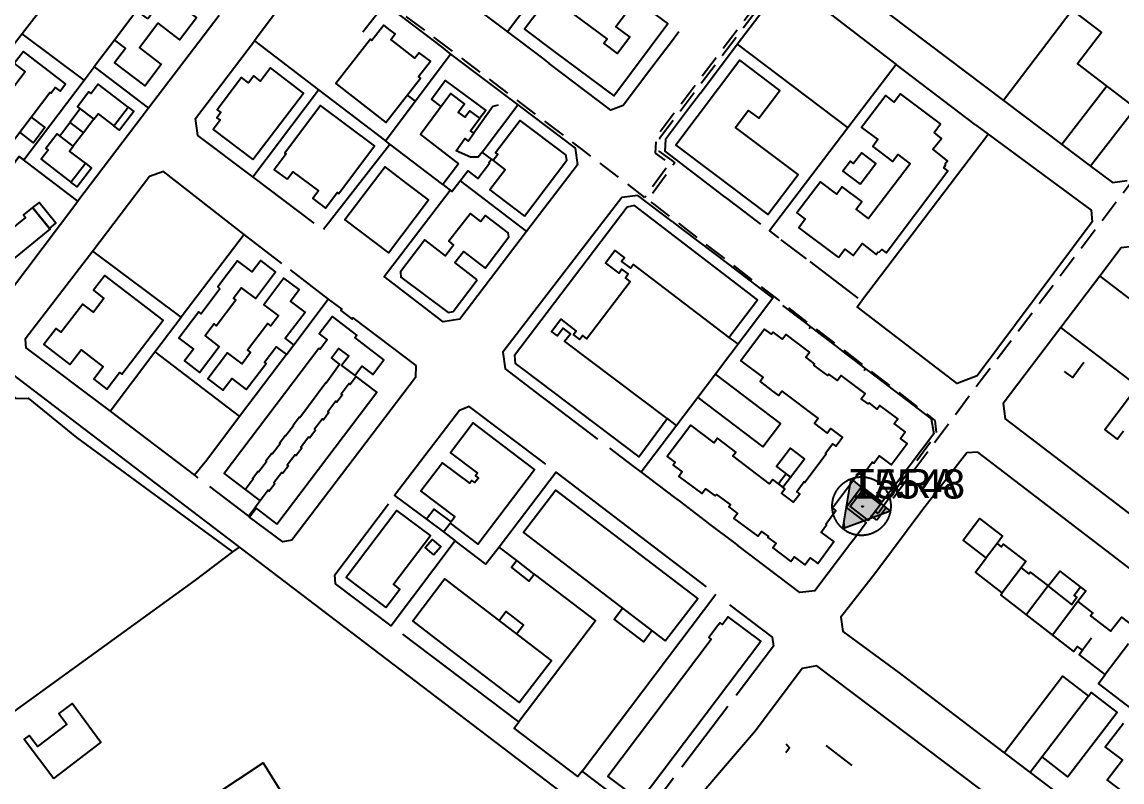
# Model space of a CAD drawing. Header units: millimetres. Extents: x 487814 to 495125, y 4392873 to 4398925.
# Drawn here: x 491414.3 to 491716, y 4396234.4 to 4396442.7 of the extents above; entities that cross this region are included whole.
import ezdxf
from ezdxf.enums import TextEntityAlignment as Align

# ---------------------------------------------------------------- set-up
doc = ezdxf.new("R2010")
doc.units = ezdxf.units.MM
doc.linetypes.add('TRAZOS2', pattern=[9.525, 6.35, -3.175])
for name, color, linetype in [('Cartografia_Base', 8, 'Continuous'), ('Centro_de_Distribucion_posicion', 5, 'Continuous'), ('Centro_de_Distribucion_rotulo', 7, 'Continuous'), ('Centro_de_Distribucion_rotulo_alias', 7, 'Continuous'), ('Tramo_MT__15_S_E_Trazado', 5, 'TRAZOS2')]:
    doc.layers.add(name, color=color, linetype=linetype)
doc.styles.get("Standard").update_dxf_attribs({"font": 'arial.ttf'})

# ---------------------------------------------------------------- blocks, each defined once
blk = doc.blocks.new('CD_EMPRESA_NEW')
blk.add_hatch(color=256).paths.add_polyline_path([(0, 1.003), (0.871, -0.497), (-0.872, -0.496)])
at = {"linetype": 'Continuous'}
for p, q in [((0.102, 0.828), (-0.027, 0.957)), ((-0.872, -0.496), (-0.872, -0.496))]:
    blk.add_line(p, q, dxfattribs=at)
at = {"flags": 128}
for points in [[(1.003, 0), (1.003, -0.011), (1.003, -0.022), (1.003, -0.034), (1.002, -0.045), (1.002, -0.056), (1.001, -0.067), (1, -0.079), (0.999, -0.09), (0.998, -0.102), (0.997, -0.113), (0.996, -0.125), (0.994, -0.136), (0.992, -0.148), (0.991, -0.159), (0.989, -0.171), (0.987, -0.183), (0.984, -0.194), (0.982, -0.206), (0.979, -0.218), (0.977, -0.229), (0.974, -0.241), (0.971, -0.253), (0.968, -0.264), (0.965, -0.276), (0.961, -0.288), (0.958, -0.299), (0.954, -0.311), (0.95, -0.323), (0.946, -0.335), (0.942, -0.346), (0.937, -0.358), (0.933, -0.369), (0.928, -0.381), (0.923, -0.392), (0.918, -0.404), (0.913, -0.415), (0.908, -0.427), (0.903, -0.438), (0.897, -0.45), (0.891, -0.461), (0.885, -0.472), (0.879, -0.483), (0.873, -0.494), (0.867, -0.505), (0.86, -0.516), (0.854, -0.527), (0.847, -0.538), (0.84, -0.549), (0.833, -0.56), (0.825, -0.57), (0.818, -0.581), (0.81, -0.591), (0.803, -0.602), (0.795, -0.612), (0.787, -0.622), (0.779, -0.632), (0.771, -0.642), (0.762, -0.652), (0.754, -0.662), (0.745, -0.672), (0.737, -0.681), (0.728, -0.691), (0.719, -0.7), (0.709, -0.709), (0.7, -0.719), (0.691, -0.728), (0.681, -0.737), (0.672, -0.745), (0.662, -0.754), (0.652, -0.762), (0.642, -0.771), (0.632, -0.779), (0.622, -0.787), (0.612, -0.795), (0.602, -0.803), (0.591, -0.81), (0.581, -0.818), (0.57, -0.825), (0.56, -0.833), (0.549, -0.84), (0.538, -0.847), (0.527, -0.854), (0.516, -0.86), (0.505, -0.867), (0.494, -0.873), (0.483, -0.879), (0.472, -0.885), (0.461, -0.891), (0.45, -0.897), (0.438, -0.903), (0.427, -0.908), (0.415, -0.913), (0.404, -0.918), (0.392, -0.923), (0.381, -0.928), (0.369, -0.933), (0.358, -0.937), (0.346, -0.942), (0.335, -0.946), (0.323, -0.95), (0.311, -0.954), (0.299, -0.958), (0.288, -0.961), (0.276, -0.965), (0.264, -0.968), (0.253, -0.971), (0.241, -0.974), (0.229, -0.977), (0.218, -0.979), (0.206, -0.982), (0.194, -0.984), (0.183, -0.987), (0.171, -0.989), (0.159, -0.991), (0.148, -0.992), (0.136, -0.994), (0.125, -0.996), (0.113, -0.997), (0.102, -0.998), (0.09, -0.999), (0.079, -1), (0.067, -1.001), (0.056, -1.002), (0.045, -1.002), (0.034, -1.003), (0.022, -1.003), (0.011, -1.003), (0, -1.003), (-0.011, -1.003), (-0.022, -1.003), (-0.034, -1.003), (-0.045, -1.002), (-0.056, -1.002), (-0.067, -1.001), (-0.079, -1), (-0.09, -0.999), (-0.102, -0.998), (-0.113, -0.997), (-0.125, -0.996), (-0.136, -0.994), (-0.148, -0.992), (-0.159, -0.991), (-0.171, -0.989), (-0.183, -0.987), (-0.194, -0.984), (-0.206, -0.982), (-0.218, -0.979), (-0.229, -0.977), (-0.241, -0.974), (-0.253, -0.971), (-0.264, -0.968), (-0.276, -0.965), (-0.288, -0.961), (-0.299, -0.958), (-0.311, -0.954), (-0.323, -0.95), (-0.335, -0.946), (-0.346, -0.942), (-0.358, -0.937), (-0.369, -0.933), (-0.381, -0.928), (-0.392, -0.923), (-0.404, -0.918), (-0.415, -0.913), (-0.427, -0.908), (-0.438, -0.903), (-0.45, -0.897), (-0.461, -0.891), (-0.472, -0.885), (-0.483, -0.879), (-0.494, -0.873), (-0.505, -0.867), (-0.516, -0.86), (-0.527, -0.854), (-0.538, -0.847), (-0.549, -0.84), (-0.56, -0.833), (-0.57, -0.825), (-0.581, -0.818), (-0.591, -0.81), (-0.602, -0.803), (-0.612, -0.795), (-0.622, -0.787), (-0.632, -0.779), (-0.642, -0.771), (-0.652, -0.762), (-0.662, -0.754), (-0.672, -0.745), (-0.681, -0.737), (-0.691, -0.728), (-0.7, -0.719), (-0.709, -0.709), (-0.719, -0.7), (-0.728, -0.691), (-0.737, -0.681), (-0.745, -0.672), (-0.754, -0.662), (-0.762, -0.652), (-0.771, -0.642), (-0.779, -0.632), (-0.787, -0.622), (-0.795, -0.612), (-0.803, -0.602), (-0.81, -0.591), (-0.818, -0.581), (-0.825, -0.57), (-0.833, -0.56), (-0.84, -0.549), (-0.847, -0.538), (-0.854, -0.527), (-0.86, -0.516), (-0.867, -0.505), (-0.873, -0.494), (-0.879, -0.483), (-0.885, -0.472), (-0.891, -0.461), (-0.897, -0.45), (-0.903, -0.438), (-0.908, -0.427), (-0.913, -0.415), (-0.918, -0.404), (-0.923, -0.392), (-0.928, -0.381), (-0.933, -0.369), (-0.937, -0.358), (-0.942, -0.346), (-0.946, -0.335), (-0.95, -0.323), (-0.954, -0.311), (-0.958, -0.299), (-0.961, -0.288), (-0.965, -0.276), (-0.968, -0.264), (-0.971, -0.253), (-0.974, -0.241), (-0.977, -0.229), (-0.979, -0.218), (-0.982, -0.206), (-0.984, -0.194), (-0.987, -0.183), (-0.989, -0.171), (-0.991, -0.159), (-0.992, -0.148), (-0.994, -0.136), (-0.996, -0.125), (-0.997, -0.113), (-0.998, -0.102), (-0.999, -0.09), (-1, -0.079), (-1.001, -0.067), (-1.002, -0.056), (-1.002, -0.045), (-1.003, -0.034), (-1.003, -0.022), (-1.003, -0.011), (-1.003, 0), (-1.003, 0.011), (-1.003, 0.022), (-1.003, 0.034), (-1.002, 0.045), (-1.002, 0.056), (-1.001, 0.067), (-1, 0.079), (-0.999, 0.09), (-0.998, 0.102), (-0.997, 0.113), (-0.996, 0.125), (-0.994, 0.136), (-0.992, 0.148), (-0.991, 0.159), (-0.989, 0.171), (-0.987, 0.183), (-0.984, 0.194), (-0.982, 0.206), (-0.979, 0.218), (-0.977, 0.229), (-0.974, 0.241), (-0.971, 0.253), (-0.968, 0.264), (-0.965, 0.276), (-0.961, 0.288), (-0.958, 0.299), (-0.954, 0.311), (-0.95, 0.323), (-0.946, 0.335), (-0.942, 0.346), (-0.937, 0.358), (-0.933, 0.369), (-0.928, 0.381), (-0.923, 0.392), (-0.918, 0.404), (-0.913, 0.415), (-0.908, 0.427), (-0.903, 0.438), (-0.897, 0.45), (-0.891, 0.461), (-0.885, 0.472), (-0.879, 0.483), (-0.873, 0.494), (-0.867, 0.505), (-0.86, 0.516), (-0.854, 0.527), (-0.847, 0.538), (-0.84, 0.549), (-0.833, 0.56), (-0.825, 0.57), (-0.818, 0.581), (-0.81, 0.591), (-0.803, 0.602), (-0.795, 0.612), (-0.787, 0.622), (-0.779, 0.632), (-0.771, 0.642), (-0.762, 0.652), (-0.754, 0.662), (-0.745, 0.672), (-0.737, 0.681), (-0.728, 0.691), (-0.719, 0.7), (-0.709, 0.709), (-0.7, 0.719), (-0.691, 0.728), (-0.681, 0.737), (-0.672, 0.745), (-0.662, 0.754), (-0.652, 0.762), (-0.642, 0.771), (-0.632, 0.779), (-0.622, 0.787), (-0.612, 0.795), (-0.602, 0.803), (-0.591, 0.81), (-0.581, 0.818), (-0.57, 0.825), (-0.56, 0.833), (-0.549, 0.84), (-0.538, 0.847), (-0.527, 0.854), (-0.516, 0.86), (-0.505, 0.867), (-0.494, 0.873), (-0.483, 0.879), (-0.472, 0.885), (-0.461, 0.891), (-0.45, 0.897), (-0.438, 0.903), (-0.427, 0.908), (-0.415, 0.913), (-0.404, 0.918), (-0.392, 0.923), (-0.381, 0.928), (-0.369, 0.933), (-0.358, 0.937), (-0.346, 0.942), (-0.335, 0.946), (-0.323, 0.95), (-0.311, 0.954), (-0.299, 0.958), (-0.288, 0.961), (-0.276, 0.965), (-0.264, 0.968), (-0.253, 0.971), (-0.241, 0.974), (-0.229, 0.977), (-0.218, 0.979), (-0.206, 0.982), (-0.194, 0.984), (-0.183, 0.987), (-0.171, 0.989), (-0.159, 0.991), (-0.148, 0.992), (-0.136, 0.994), (-0.125, 0.996), (-0.113, 0.997), (-0.102, 0.998), (-0.09, 0.999), (-0.079, 1), (-0.067, 1.001), (-0.056, 1.002), (-0.045, 1.002), (-0.034, 1.003), (-0.022, 1.003), (-0.011, 1.003), (0, 1.003), (0.011, 1.003), (0.022, 1.003), (0.034, 1.003), (0.045, 1.002), (0.056, 1.002), (0.067, 1.001), (0.079, 1), (0.09, 0.999), (0.102, 0.998), (0.113, 0.997), (0.125, 0.996), (0.136, 0.994), (0.148, 0.992), (0.159, 0.991), (0.171, 0.989), (0.183, 0.987), (0.194, 0.984), (0.206, 0.982), (0.218, 0.979), (0.229, 0.977), (0.241, 0.974), (0.253, 0.971), (0.264, 0.968), (0.276, 0.965), (0.288, 0.961), (0.299, 0.958), (0.311, 0.954), (0.323, 0.95), (0.335, 0.946), (0.346, 0.942), (0.358, 0.937), (0.369, 0.933), (0.381, 0.928), (0.392, 0.923), (0.404, 0.918), (0.415, 0.913), (0.427, 0.908), (0.438, 0.903), (0.45, 0.897), (0.461, 0.891), (0.472, 0.885), (0.483, 0.879), (0.494, 0.873), (0.505, 0.867), (0.516, 0.86), (0.527, 0.854), (0.538, 0.847), (0.549, 0.84), (0.56, 0.833), (0.57, 0.825), (0.581, 0.818), (0.591, 0.81), (0.602, 0.803), (0.612, 0.795), (0.622, 0.787), (0.632, 0.779), (0.642, 0.771), (0.652, 0.762), (0.662, 0.754), (0.672, 0.745), (0.681, 0.737), (0.691, 0.728), (0.7, 0.719), (0.709, 0.709), (0.719, 0.7), (0.728, 0.691), (0.737, 0.681), (0.745, 0.672), (0.754, 0.662), (0.762, 0.652), (0.771, 0.642), (0.779, 0.632), (0.787, 0.622), (0.795, 0.612), (0.803, 0.602), (0.81, 0.591), (0.818, 0.581), (0.825, 0.57), (0.833, 0.56), (0.84, 0.549), (0.847, 0.538), (0.854, 0.527), (0.86, 0.516), (0.867, 0.505), (0.873, 0.494), (0.879, 0.483), (0.885, 0.472), (0.891, 0.461), (0.897, 0.45), (0.903, 0.438), (0.908, 0.427), (0.913, 0.415), (0.918, 0.404), (0.923, 0.392), (0.928, 0.381), (0.933, 0.369), (0.937, 0.358), (0.942, 0.346), (0.946, 0.335), (0.95, 0.323), (0.954, 0.311), (0.958, 0.299), (0.961, 0.288), (0.965, 0.276), (0.968, 0.264), (0.971, 0.253), (0.974, 0.241), (0.977, 0.229), (0.979, 0.218), (0.982, 0.206), (0.984, 0.194), (0.987, 0.183), (0.989, 0.171), (0.991, 0.159), (0.992, 0.148), (0.994, 0.136), (0.996, 0.125), (0.997, 0.113), (0.998, 0.102), (0.999, 0.09), (1, 0.079), (1.001, 0.067), (1.002, 0.056), (1.002, 0.045), (1.003, 0.034), (1.003, 0.022), (1.003, 0.011), (1.003, 0)], [(0, 1.003), (0.871, -0.497), (-0.872, -0.496), (0, 1.003)]]:
    blk.add_lwpolyline(points, dxfattribs=at)

msp = doc.modelspace()

# ---------------------------------------------------------------- linework, layer by layer
at = {"layer": 'Cartografia_Base'}
for p, q in [((491431.6, 4396461.56, 127.07), (491414.41, 4396439.4, 127.08)), ((491702.3, 4396445.88, 127.62), (491683.46, 4396421.15, 127.35)), ((491468.36, 4396444.46, 129.08), (491449.04, 4396419.04, 128.77)), ((491594.44, 4396439.96, 128.72), (491592.12, 4396436.89, 128.38)), ((491439.71, 4396437.72, 129.63), (491434.12, 4396430.37, 128.65)), ((491529.41, 4396435.84, 127.43), (491531.85, 4396433.88, 127.35)), ((491592.12, 4396436.89, 127.06), (491590.85, 4396435.21, 127.07)), ((491557.04, 4396432.72, 127.28), (491558.91, 4396431.31, 127.28)), ((491590.85, 4396435.21, 128.81), (491588.22, 4396431.73, 128.34)), ((491431.35, 4396426.71, 130.09), (491434.12, 4396430.37, 128.65)), ((491588.22, 4396431.73, 127.13), (491586.77, 4396429.81, 127.05)), ((491495.66, 4396424.09, 128.29), (491514.01, 4396410.09, 129.5)), ((491711.77, 4396425.09, 127.36), (491699.47, 4396409.11, 125.03)), ((491514.01, 4396410.09, 129.5), (491522.16, 4396420.95, 129.5)), ((491519.97, 4396422.65, 129.6), (491522.16, 4396420.95, 129.5)), ((491600.35, 4396423.2, 126.89), (491597.05, 4396418.83, 126.89)), ((491683.46, 4396421.15, 127.35), (491699.47, 4396409.11, 125.03)), ((491430.31, 4396418.88, 130.09), (491427.48, 4396415.15, 130.1)), ((491540.49, 4396407, 129.49), (491550.32, 4396419.96, 129.06)), ((491424.67, 4396411.45, 130.1), (491427.48, 4396415.15, 130.1)), ((491427.48, 4396415.15, 130.1), (491431.22, 4396412.31, 130.1)), ((491434.06, 4396416.02, 130.09), (491431.22, 4396412.31, 130.1)), ((491431.22, 4396412.31, 130.1), (491428.39, 4396408.61, 130.1)), ((491679.3, 4396411.86, 126.59), (491644.56, 4396366.16, 126.89)), ((491497.02, 4396385.85, 127.23), (491515.23, 4396409.16, 128.25)), ((491515.23, 4396409.16, 128.25), (491514.01, 4396410.09, 129.5)), ((491529.69, 4396398.12, 128.22), (491515.23, 4396409.16, 128.25)), ((491699.47, 4396409.11, 125.03), (491707.37, 4396403.16, 124.91)), ((491543.05, 4396405.04, 129.02), (491543.53, 4396404.67, 129.02)), ((491606.7, 4396394.98, 129.02), (491607.58, 4396394.29, 128.98)), ((491607.58, 4396394.29, 126.76), (491610.58, 4396391.99, 126.76)), ((491610.58, 4396391.99, 128.02), (491616.84, 4396387.26, 127.92)), ((491592.63, 4396387.97, 126.8), (491595.47, 4396385.81, 126.8)), ((491595.47, 4396385.81, 128.55), (491608.14, 4396376.17, 127.23)), ((491622.45, 4396382.99, 128.53), (491629.33, 4396377.75, 128.39)), ((491608.14, 4396376.17, 126.8), (491610.86, 4396374.1, 126.8)), ((491630.32, 4396377, 128.46), (491643.49, 4396366.97, 128.1)), ((491487.88, 4396374.79, 128.29), (491498.33, 4396366.75, 127.24)), ((491563.82, 4396375.11, 126.22), (491561.06, 4396371.51, 126.27)), ((491709.9, 4396373.03, 125.26), (491699.19, 4396358.95, 125.25)), ((491622.88, 4396364.97, 128.21), (491629.25, 4396360.13, 128.03)), ((491629.25, 4396360.13, 126.49), (491630.52, 4396359.14, 126.47)), ((491608.19, 4396356.18, 128.46), (491610.72, 4396354.4, 128.46)), ((491450.79, 4396352.28, 128.47), (491473.99, 4396334.53, 128.36)), ((491486.84, 4396351.54, 128.35), (491473.99, 4396334.53, 128.36)), ((491637.7, 4396353.7, 126.27), (491639.07, 4396352.65, 126.21)), ((491645.66, 4396347.63, 126.33), (491646.6, 4396346.91, 126.33)), ((491556.62, 4396340.18, 126.13), (491559.57, 4396337.94, 126.04)), ((491438.47, 4396336.05, 126.5), (491461.6, 4396318.47, 126.23)), ((491559.57, 4396337.94, 127.57), (491572.16, 4396328.39, 127.76)), ((491591.25, 4396333.98, 127.94), (491593.8, 4396332.05, 127.94)), ((491575.39, 4396325.93, 127.55), (491581.68, 4396321.16, 127.73)), ((491581.68, 4396321.16, 125.83), (491584.15, 4396319.29, 125.83)), ((491465.71, 4396315.37, 127.21), (491476.46, 4396307.25, 127.35)), ((491654.48, 4396316.79, 125.54), (491653.19, 4396315.09, 125.45)), ((491475.53, 4396314.59, 127.04), (491479.64, 4396311.45, 127.01)), ((491593.25, 4396312.38, 125.93), (491594.5, 4396311.43, 125.93)), ((491594.5, 4396311.43, 127.68), (491601.67, 4396305.99, 127.66)), ((491601.67, 4396305.99, 125.93), (491602.99, 4396304.99, 125.93)), ((491529.92, 4396302.93, 128.21), (491533.16, 4396300.47, 128.21)), ((491602.99, 4396304.99, 127.66), (491609.43, 4396300.1, 127.64)), ((491609.43, 4396300.1, 125.93), (491610.58, 4396299.23, 125.96)), ((491642.68, 4396301.23, 125.68), (491641.62, 4396299.83, 125.65)), ((491681.72, 4396299.76, 129.08), (491678.76, 4396295.83, 128.56)), ((491473.93, 4396298.74, 126.01), (491472.05, 4396297.47, 125.6)), ((491550.02, 4396295.1, 129.66), (491545.16, 4396298.8, 128.31)), ((491688.27, 4396293.06, 129.07), (491683.12, 4396286.27, 128.67)), ((491695.74, 4396288.14, 127.65), (491689.78, 4396280.35, 127.65)), ((491703.82, 4396283.83, 127.77), (491696.88, 4396274.68, 127.55)), ((491707.63, 4396273.82, 127.76), (491705.13, 4396270.55, 127.79)), ((491717.73, 4396272.25, 127.34), (491711.34, 4396263.86, 127.35)), ((491706.78, 4396257.94, 127.59), (491694.05, 4396241.27, 127.6)), ((491607.86, 4396255.08, 126.57), (491595.31, 4396238.52, 126.65)), ((491634.71, 4396244.38, 127.69), (491641.88, 4396238.98, 127.69)), ((491683.65, 4396242.43, 127.77), (491690.8, 4396237.01, 127.44))]:
    msp.add_line(p, q, dxfattribs=at)
for points in [[(491541.19, 4396468.97, 128.85), (491529.45, 4396453.58, 128.83), (491547.45, 4396439.97, 128.93)], [(491682.92, 4396460.75, 127.7), (491671.36, 4396469.62, 127.7), (491652.18, 4396444.69, 127.85), (491683.46, 4396421.15, 127.35)], [(491566.49, 4396465.13, 129.32), (491547.45, 4396439.97, 128.93), (491557.04, 4396432.72, 128.98)], [(491689.62, 4396461.6, 125.81), (491685.81, 4396464.52, 125.9), (491682.92, 4396460.75, 125.85), (491710.33, 4396439.74, 125.28), (491703.77, 4396431.24, 125.1), (491719.63, 4396419.06, 124.86), (491707.37, 4396403.16, 124.86), (491713.36, 4396398.65, 124.76), (491717.42, 4396399.25, 124.71)], [(491513.85, 4396447.62, 127.57), (491498.13, 4396459.46, 127.57), (491494.02, 4396458.88, 127.6), (491478.13, 4396437.49, 126.97)], [(491592.54, 4396221.71, 125.64), (491586.4, 4396213.64, 125.69), (491579.62, 4396218.37, 125.7), (491399.75, 4396355.2, 126.87), (491392.67, 4396360.7, 126.9), (491386, 4396366.13, 126.91), (491381.32, 4396370.25, 126.89), (491375.79, 4396375.44, 126.87), (491363.27, 4396387.85, 127), (491354.27, 4396397.45, 127.01), (491345.67, 4396407.63, 127.17), (491339.47, 4396415.67, 127.26), (491327.73, 4396432.7, 127.43), (491323.8, 4396438.63, 127.58), (491314.82, 4396453.95, 127.83)], [(491448.87, 4396443.56, 127.38), (491445.87, 4396445.83, 127.41), (491439.71, 4396437.72, 127.29), (491442.72, 4396435.43, 127.3), (491439.72, 4396431.48, 127.33), (491448.01, 4396425.19, 127.36), (491452.52, 4396431.14, 127.01), (491446.54, 4396435.67, 127.29), (491451.57, 4396442.32, 127.37), (491457.55, 4396437.79, 127.07), (491462.16, 4396443.87, 127.17), (491453.87, 4396450.15, 127.69), (491456.43, 4396453.52, 127.87), (491452.44, 4396456.58, 127.74), (491447.19, 4396449.73, 127.52), (491451.23, 4396446.66, 127.49), (491448.87, 4396443.56, 127.38)], [(491610.4, 4396436.57, 126.69), (491622.28, 4396452.21, 126.45), (491625.76, 4396452.78, 126.22), (491654.01, 4396431.05, 126.01)], [(491507.82, 4396439.96, 128.64), (491513.85, 4396447.62, 128.63), (491529.41, 4396435.84, 128.89)], [(491560.3, 4396434.6, 127.32), (491576.58, 4396422.44, 127.16), (491591.39, 4396442.27, 127.29), (491582.71, 4396448.75, 127.53), (491577.16, 4396441.32, 127.33), (491580.98, 4396438.47, 127.26), (491577.67, 4396434.03, 127.19), (491573.89, 4396436.85, 127.27), (491574.78, 4396438.05, 127.29), (491559.01, 4396449.83, 127.56), (491552.17, 4396440.67, 127.48), (491560.3, 4396434.6, 127.32)], [(491515.3, 4396440.46, 127.43), (491513.54, 4396441.83, 127.4), (491510.27, 4396437.63, 127.16), (491509.87, 4396437.94, 127.16), (491500.42, 4396425.79, 126.7), (491514.12, 4396415.13, 126.81), (491523.57, 4396427.28, 127.25), (491523.04, 4396427.7, 127.25), (491526.31, 4396431.9, 127.4), (491523.28, 4396434.25, 127.41), (491522.09, 4396432.72, 127.35), (491516.58, 4396437, 127.36), (491515.44, 4396437.9, 127.37), (491516.63, 4396439.43, 127.42), (491515.3, 4396440.46, 127.43)], [(491389.46, 4396374.12, 128.84), (491413.56, 4396405.85, 129.6), (491414.8, 4396404.91, 129.6), (491431.35, 4396426.71, 130.09), (491414.41, 4396439.4, 129.27), (491375.46, 4396388.99, 128.34), (491375.18, 4396387.04, 128.34), (491387.1, 4396376.1, 128.99), (491389.46, 4396374.12, 128.84)], [(491477.6, 4396400.24, 128.38), (491462.59, 4396411.59, 128.43), (491461.9, 4396416.26, 128.37), (491478.13, 4396437.49, 128.33), (491495.66, 4396424.09, 128.29)], [(491600.35, 4396423.2, 128.25), (491610.4, 4396436.57, 128.54), (491640.75, 4396413.62, 128.07)], [(491410.24, 4396407.91, 127.81), (491422, 4396423.31, 127.12), (491422.21, 4396423.15, 127.12), (491423.41, 4396424.72, 127.11), (491424.76, 4396423.69, 127.08), (491426.3, 4396425.71, 127.11), (491414.72, 4396434.56, 127.34), (491412.21, 4396431.28, 127.34), (491415.23, 4396428.97, 127.27), (491412.41, 4396425.28, 127.47), (491410.67, 4396426.61, 127.44), (491408.53, 4396423.81, 127.49), (491409.51, 4396423.06, 127.51), (491406.84, 4396419.55, 127.54), (491409.32, 4396417.67, 127.62), (491407.88, 4396415.78, 127.61), (491404.43, 4396418.4, 127.47), (491401.51, 4396414.58, 127.74), (491410.24, 4396407.91, 127.81)], [(491522.16, 4396420.95, 129.5), (491531.85, 4396433.88, 129.5), (491550.32, 4396419.96, 129.06)], [(491434.12, 4396430.37, 128.65), (491449.04, 4396419.04, 128.77), (491429.69, 4396393.58, 128.47)], [(491477.62, 4396404.97, 126.56), (491491.54, 4396423.19, 126.65), (491482.49, 4396430.1, 126.82), (491479.77, 4396426.48, 126.82), (491477.92, 4396427.87, 126.83), (491476.47, 4396425.95, 126.8), (491474.54, 4396427.44, 126.82), (491467.84, 4396418.58, 126.68), (491468.85, 4396417.82, 126.67), (491467.8, 4396416.43, 126.65), (491468.71, 4396415.74, 126.64), (491466.8, 4396413.23, 126.59), (491477.62, 4396404.97, 126.56)], [(491586.77, 4396429.81, 128.9), (491579.18, 4396419.78, 129.12), (491575.81, 4396418.52, 129.09), (491558.91, 4396431.31, 128.3)], [(491603.94, 4396401.13, 126.87), (491618.87, 4396389.93, 126.61), (491627.15, 4396400.87, 126.71), (491610.02, 4396413.77, 126.96), (491613.49, 4396418.43, 126.92), (491616.39, 4396416.27, 126.91), (491622.15, 4396423.91, 126.67), (491611.18, 4396432.17, 126.75), (491593.61, 4396408.87, 126.94), (491603.94, 4396401.13, 126.87)], [(491675.75, 4396414.47, 127.67), (491654.01, 4396431.05, 127.75), (491640.75, 4396413.62, 128.07)], [(491529.25, 4396419.52, 131.28), (491526.62, 4396421.48, 131.28), (491530.4, 4396426.61, 131.28), (491541.5, 4396418.43, 131.28), (491539.92, 4396416.28, 131.28)], [(491439.52, 4396414.17, 127.04), (491443.44, 4396419.31, 127.19), (491435.24, 4396425.58, 127.21), (491433.29, 4396423.03, 127.14), (491432.68, 4396423.5, 127.14), (491429.59, 4396419.45, 127.02), (491434.06, 4396416.02, 127.01), (491435.2, 4396417.47, 127.05), (491439.52, 4396414.17, 127.04)], [(491494.44, 4396387.5, 128.32), (491477.6, 4396400.24, 128.44), (491495.66, 4396424.09, 128.29)], [(491534.03, 4396403.8, 126.9), (491529.69, 4396398.12, 126.72), (491532.22, 4396396.2, 126.68), (491536.59, 4396401.9, 126.26), (491539.29, 4396399.82, 126.3), (491542.5, 4396404, 126.28), (491542.34, 4396404.12, 126.26), (491543.05, 4396405.04, 126.26), (491540.49, 4396407, 125.93), (491539.44, 4396405.61, 125.97), (491537.3, 4396405.59, 126.06), (491533.36, 4396407.39, 126.99), (491535.81, 4396410.71, 127.16), (491536.7, 4396410.05, 127.16), (491538.25, 4396412.16, 127.27), (491537.36, 4396412.81, 127.3), (491539.92, 4396416.28, 127.36), (491537.14, 4396418.33, 127.35), (491535.86, 4396416.59, 127.37), (491533.97, 4396417.99, 127.43), (491535.66, 4396420.27, 127.41), (491531.89, 4396423.07, 127.45), (491523.6, 4396411.83, 126.85), (491534.03, 4396403.8, 126.9)], [(491638.21, 4396378.11, 126.34), (491639.95, 4396380.42, 126.35), (491642.23, 4396378.67, 126.32), (491644.71, 4396381.94, 126.27), (491648.58, 4396378.97, 126.14), (491649.03, 4396379.55, 126.14), (491649.45, 4396379.65, 126.13), (491650.07, 4396380.33, 126.12), (491651.26, 4396379.43, 126.08), (491668.24, 4396401.86, 125.91), (491667.15, 4396402.68, 125.95), (491667.61, 4396403.41, 125.94), (491667.58, 4396403.94, 125.95), (491668.14, 4396404.65, 125.94), (491664.13, 4396407.79, 126.06), (491666.47, 4396410.76, 125.97), (491664.45, 4396412.36, 126.01), (491666.19, 4396414.74, 125.96), (491655.2, 4396423, 125.91), (491653.46, 4396420.72, 126.01), (491651.2, 4396422.48, 126.02), (491644.55, 4396413.72, 126.4), (491649.03, 4396410.42, 126.4), (491647.62, 4396408.56, 126.41), (491653.06, 4396404.46, 126.26), (491654.52, 4396406.39, 126.24), (491657.91, 4396403.84, 126.16), (491646.46, 4396388.83, 126.28), (491643.04, 4396391.41, 126.37), (491644.58, 4396393.45, 126.35), (491639.25, 4396397.48, 126.6), (491637.75, 4396395.49, 126.6), (491633.28, 4396398.87, 126.63), (491626.84, 4396390.34, 126.5), (491629.12, 4396388.62, 126.5), (491627.37, 4396386.3, 126.46), (491638.21, 4396378.11, 126.34)], [(491443.44, 4396419.31, 130.64), (491444.98, 4396418.14, 130.64), (491441.05, 4396413, 130.64), (491439.52, 4396414.17, 127.04)], [(491487.04, 4396399.55, 126.56), (491488.59, 4396401.63, 126.62), (491495.64, 4396396.37, 126.64), (491494.08, 4396394.28, 126.63), (491497.57, 4396391.68, 126.6), (491500.78, 4396395.98, 126.67), (491501.22, 4396395.65, 126.67), (491510.99, 4396408.7, 126.78), (491496.21, 4396419.76, 126.69), (491486.44, 4396406.71, 126.62), (491486.73, 4396406.5, 126.62), (491483.51, 4396402.18, 126.56), (491487.04, 4396399.55, 126.56)], [(491544.88, 4396419.83, 127.21), (491543.43, 4396419.53, 127.26), (491538.25, 4396412.16, 127.27)], [(491550.32, 4396419.96, 129.06), (491566.04, 4396408.13, 128.7), (491566.62, 4396403.49, 128.71), (491552.67, 4396385.21, 128.37)], [(491597.05, 4396418.83, 127.87), (491590.79, 4396410.5, 128.25), (491590.59, 4396407.23, 128.27), (491606.7, 4396394.98, 128.06)], [(491416.84, 4396416.56, 130.32), (491420.6, 4396413.73, 130.32), (491417.47, 4396409.58, 130.32), (491413.7, 4396412.45, 130.32)], [(491552.11, 4396389.46, 126.74), (491563.71, 4396404.84, 127.14), (491563.48, 4396406.23, 127.18), (491550.97, 4396415.69, 127.11), (491544.19, 4396406.78, 126.24), (491544.79, 4396406.32, 126.31), (491543.53, 4396404.67, 126.32), (491546.78, 4396402.15, 126.74), (491542.62, 4396396.68, 126.76), (491552.11, 4396389.46, 126.74)], [(491675.75, 4396414.47, 125.5), (491707.54, 4396391.13, 124.77), (491707.75, 4396387.88, 124.77), (491676.22, 4396345.72, 125.65), (491670.8, 4396343.64, 125.65), (491643.38, 4396364.61, 126.2), (491644.56, 4396366.16, 126.89)], [(491427.77, 4396398.76, 126.96), (491431.71, 4396403.95, 126.83), (491427.36, 4396407.26, 126.86), (491428.39, 4396408.61, 126.86), (491423.97, 4396411.99, 127.21), (491420.9, 4396407.97, 127.41), (491421.47, 4396407.53, 127.27), (491419.56, 4396405.03, 127.08), (491427.77, 4396398.76, 126.96)], [(491640.75, 4396413.62, 128.07), (491619.27, 4396385.41, 128.6), (491621.79, 4396383.49, 128.53)], [(491404.09, 4396361.96, 127.92), (491406.04, 4396362.45, 128.1), (491429.69, 4396393.58, 128.47), (491413.56, 4396405.85, 129.6), (491389.46, 4396374.12, 128.84), (491404.09, 4396361.96, 127.92)], [(491644.19, 4396398.2, 126.39), (491648.5, 4396403.93, 126.34), (491644.62, 4396406.85, 126.44), (491642.38, 4396403.87, 126.52), (491641.49, 4396404.54, 126.56), (491639.42, 4396401.79, 126.65), (491644.19, 4396398.2, 126.39)], [(491431.71, 4396403.95, 130.65), (491433.42, 4396402.65, 130.65), (491429.47, 4396397.47, 130.65), (491427.77, 4396398.76, 126.96)], [(491519.9, 4396398.41, 126.74), (491513.92, 4396402.95, 126.76), (491502.89, 4396388.43, 126.54), (491514.8, 4396379.38, 126.46), (491525.83, 4396393.9, 126.71), (491519.9, 4396398.41, 126.74)], [(491475.23, 4396384.47, 126.56), (491453.11, 4396401.66, 126.56), (491449.3, 4396400.3, 126.56), (491433.79, 4396379.9, 126.63)], [(491534.45, 4396399.1, 128.69), (491552.67, 4396385.21, 128.7), (491534.37, 4396361.25, 127.93), (491529.87, 4396360.46, 127.95), (491513.62, 4396372.9, 127.92), (491531.74, 4396396.55, 128.22)], [(491592.63, 4396387.97, 127.34), (491583.17, 4396395.16, 128.69), (491578.77, 4396394.57, 128.76), (491563.82, 4396375.11, 128.3)], [(491417.23, 4396391.8, 126.88), (491414.74, 4396389.79, 126.88), (491415.3, 4396389.1, 126.86), (491405.8, 4396381.4, 126.88), (491410.05, 4396376.15, 126.72), (491422.04, 4396385.86, 126.88), (491417.23, 4396391.8, 126.88)], [(491417.23, 4396391.8, 126.88), (491421.84, 4396386.09, 126.87), (491423.63, 4396387.54, 128.82), (491419.02, 4396393.24, 128.82), (491417.23, 4396391.8, 126.88)], [(491552.05, 4396347.22, 127.02), (491583.44, 4396323.48, 126.64), (491591.25, 4396333.98, 124.24), (491563.14, 4396355.18, 127.13), (491564.71, 4396357.26, 127.14), (491562.75, 4396358.74, 127.16), (491561.18, 4396356.66, 127.14), (491559.55, 4396357.89, 127.15), (491562.05, 4396361.2, 127.18), (491566.3, 4396357.99, 127.15), (491565.52, 4396356.95, 127.14), (491567.23, 4396355.68, 127.13), (491568.01, 4396356.72, 127.14), (491569.17, 4396355.82, 127.13), (491581.08, 4396371.58, 127.24), (491579.78, 4396372.57, 127.25), (491580.56, 4396373.62, 127.28), (491578.85, 4396374.89, 127.3), (491578.07, 4396373.84, 127.27), (491574.38, 4396376.64, 127.35), (491576.93, 4396380.01, 127.4), (491579.51, 4396378.05, 127.38), (491578.75, 4396377.06, 127.35), (491581.15, 4396375.23, 127.32), (491581.91, 4396376.22, 127.35), (491608.19, 4396356.18, 125.05), (491615.98, 4396366.57, 126.55), (491582.26, 4396392.35, 127.86), (491580.29, 4396391.9, 127.81), (491549.34, 4396351.26, 127.02), (491549.6, 4396349.07, 127.01), (491552.05, 4396347.22, 127.02)], [(491539.17, 4396372.03, 126.39), (491533, 4396376.72, 126.51), (491535.41, 4396379.81, 126.52), (491541.37, 4396375.22, 126.45), (491547.84, 4396383.76, 126.63), (491547.64, 4396384.85, 126.64), (491541.42, 4396389.68, 126.65), (491540.13, 4396388.01, 126.61), (491537.28, 4396390.22, 126.64), (491531.35, 4396382.57, 126.61), (491532.7, 4396381.52, 126.59), (491530.5, 4396378.62, 126.54), (491524.81, 4396382.95, 126.57), (491518.1, 4396374.2, 126.41), (491518.26, 4396372.7, 126.39), (491531.15, 4396363.08, 126.33), (491532.6, 4396363.32, 126.31), (491539.17, 4396372.03, 126.39)], [(491485.62, 4396376.52, 126.37), (491475.23, 4396384.47, 128.65), (491458.02, 4396361.8, 128.52)], [(491732.27, 4396343.19, 124.7), (491745.86, 4396361.24, 124.61), (491719.55, 4396381.28, 124.04), (491715.78, 4396380.76, 124.19), (491709.9, 4396373.03, 125.26), (491720.63, 4396364.82, 124.46), (491719.67, 4396363.61, 124.5), (491721.31, 4396362.39, 124.51), (491720.17, 4396360.9, 124.56), (491721.57, 4396358.82, 124.6), (491724.11, 4396362.16, 124.49), (491729.44, 4396358.09, 124.54), (491728.24, 4396356.51, 124.59), (491725.71, 4396358.45, 124.57), (491723.62, 4396355.77, 124.66), (491727.85, 4396349.63, 124.75), (491730.2, 4396352.72, 124.67), (491729.87, 4396352.97, 124.67), (491733.24, 4396357.4, 124.52), (491736.67, 4396354.81, 124.55), (491732.26, 4396348.95, 124.72), (491730.54, 4396350.25, 124.73), (491728.91, 4396348.09, 124.74), (491732.27, 4396343.19, 124.7)], [(491450.79, 4396352.28, 128.47), (491458.02, 4396361.8, 128.52), (491433.79, 4396379.9, 128.43), (491415.25, 4396355.71, 128.44), (491415.42, 4396353.36, 128.44), (491438.47, 4396336.05, 128.39), (491450.79, 4396352.28, 128.47)], [(491459.24, 4396350.31, 126.37), (491458.86, 4396349.81, 126.35), (491463, 4396346.65, 126.57), (491468.42, 4396353.79, 126.87), (491464.52, 4396356.75, 126.76), (491466.95, 4396359.95, 126.82), (491467.61, 4396359.45, 126.85), (491472.99, 4396366.53, 126.83), (491472.34, 4396367.02, 126.8), (491474.46, 4396369.81, 126.8), (491478.35, 4396366.87, 126.88), (491483.86, 4396374.22, 126.86), (491479.79, 4396377.28, 126.75), (491477.45, 4396374.2, 126.78), (491473.46, 4396377.23, 126.64), (491468, 4396370.05, 126.61), (491468.62, 4396369.58, 126.64), (491463.43, 4396362.72, 126.67), (491462.79, 4396363.21, 126.65), (491457.34, 4396356.04, 126.72), (491461.33, 4396353.01, 126.49), (491459.24, 4396350.31, 126.37)], [(491428.09, 4396349.65, 126.89), (491430.53, 4396352.83, 126.71), (491436.62, 4396348.21, 126.64), (491434.01, 4396344.81, 126.81), (491437.59, 4396342.06, 126.55), (491441.08, 4396346.62, 126.6), (491441.74, 4396346.12, 126.55), (491453.07, 4396360.95, 126.5), (491437.03, 4396373.23, 125.99), (491433.9, 4396369.14, 126), (491436.82, 4396366.9, 126), (491433.95, 4396363.15, 126.25), (491431.03, 4396365.39, 126.5), (491425.09, 4396357.64, 126.87), (491423.69, 4396358.71, 126.86), (491420.3, 4396354.28, 126.92), (491427.43, 4396348.8, 126.92), (491428.09, 4396349.65, 126.89)], [(491488.86, 4396354.21, 126.99), (491486.51, 4396355.99, 126.95), (491491.96, 4396363.15, 126.83), (491487.94, 4396366.21, 126.79), (491490.32, 4396369.38, 126.8), (491486.14, 4396372.51, 126.87), (491480.62, 4396365.15, 126.87), (491484.63, 4396362.11, 126.88), (491482.57, 4396359.4, 126.9), (491481.73, 4396360.02, 126.89), (491476.16, 4396352.71, 126.91), (491477, 4396352.07, 126.93), (491474.68, 4396349.02, 126.96), (491470.73, 4396352.03, 126.82), (491465.3, 4396344.9, 126.69), (491469.39, 4396341.78, 126.91), (491471.85, 4396345, 126.94), (491475.84, 4396341.96, 127.16), (491481.3, 4396349.13, 127.03), (491480.84, 4396349.48, 127.01), (491484.03, 4396353.68, 126.96), (491486.84, 4396351.54, 127.03), (491488.86, 4396354.21, 126.99)], [(491610.86, 4396374.1, 128.36), (491620.23, 4396366.98, 128.24), (491604.48, 4396346.15, 127.75)], [(491561.06, 4396371.51, 128.03), (491546.23, 4396352.21, 127.77), (491546.86, 4396347.59, 127.84), (491556.62, 4396340.18, 127.81)], [(491488.86, 4396354.21, 128.35), (491498.33, 4396366.75, 128.33), (491502.04, 4396363.94, 127.54), (491501.8, 4396363.62, 127.48), (491504.85, 4396361.28, 127.42), (491505.1, 4396361.62, 128.25), (491522.32, 4396348.58, 128.05), (491522.28, 4396345.29, 128.15), (491488.3, 4396300.64, 127.87), (491485.84, 4396300.18, 127.49), (491476.76, 4396307.02, 127.35)], [(491475.53, 4396314.59, 127.04), (491477.71, 4396317.46, 127.01), (491477.56, 4396317.58, 127.01), (491479.04, 4396319.52, 126.98), (491479.18, 4396319.41, 126.98), (491481.36, 4396322.28, 127.02), (491481.22, 4396322.39, 127.03), (491482.78, 4396324.43, 127.04), (491482.92, 4396324.33, 127.04), (491485.1, 4396327.2, 127.05), (491484.97, 4396327.3, 127.06), (491486.51, 4396329.32, 127.07), (491486.63, 4396329.23, 127.07), (491488.81, 4396332.1, 127.09), (491488.69, 4396332.19, 127.09), (491490.37, 4396334.4, 127.06), (491490.49, 4396334.31, 127.06), (491497.62, 4396343.9, 126.79), (491497.74, 4396343.81, 126.79), (491501.44, 4396348.92, 126.79), (491499.18, 4396350.63, 126.85), (491501.15, 4396353.21, 126.83), (491503.93, 4396351.09, 126.76), (491501.97, 4396348.53, 126.78), (491505.62, 4396345.84, 126.69), (491507.5, 4396348.39, 126.67), (491510.55, 4396346.07, 126.77), (491513.6, 4396350.09, 126.78), (491505.58, 4396356.18, 126.72), (491506.11, 4396356.88, 126.65), (491499.44, 4396361.94, 126.32), (491495.86, 4396357.22, 126.79), (491498.04, 4396355.57, 126.9), (491496.08, 4396352.98, 126.93), (491495.75, 4396353.23, 126.94), (491469.73, 4396318.99, 126.69), (491475.53, 4396314.59, 127.04)], [(491621.78, 4396316.09, 125.49), (491620.18, 4396317.31, 125.47), (491619.29, 4396316.13, 125.46), (491609.21, 4396323.75, 125.21), (491610.03, 4396324.83, 125.14), (491605.03, 4396328.61, 124.79), (491604.1, 4396327.38, 124.81), (491597.72, 4396332.17, 124.41), (491591.27, 4396323.58, 125.07), (491593.43, 4396321.96, 125.1), (491592.9, 4396321.26, 125.18), (491595.38, 4396319.39, 125.29), (491594.46, 4396318.17, 125.37), (491600.78, 4396313.47, 125.83), (491601.77, 4396314.79, 125.8), (491604.45, 4396312.79, 125.8), (491604.73, 4396313.17, 125.79), (491608.62, 4396310.36, 125.79), (491608.18, 4396309.77, 125.8), (491610.54, 4396308.02, 125.8), (491609.53, 4396306.66, 125.83), (491616.12, 4396301.77, 125.56), (491617.08, 4396303.06, 125.51), (491619, 4396301.64, 125.4), (491618.84, 4396301.43, 125.41), (491621.09, 4396299.75, 125.38), (491620.21, 4396298.56, 125.36), (491625.14, 4396294.88, 125.46), (491626.07, 4396296.12, 125.47), (491629.03, 4396293.91, 125.54), (491630.46, 4396295.84, 125.55), (491632.54, 4396294.29, 125.58), (491636.99, 4396300.28, 125.58), (491633.5, 4396302.87, 125.55), (491634.98, 4396304.86, 125.57), (491634.72, 4396305.05, 125.57), (491637.5, 4396308.79, 125.54), (491636.55, 4396309.5, 125.54), (491643.68, 4396319.04, 125.45), (491644.68, 4396318.3, 125.44), (491647.5, 4396322.08, 125.69), (491647.9, 4396321.78, 125.7), (491649.39, 4396323.77, 125.68), (491652.67, 4396321.35, 125.69), (491657.02, 4396327.19, 125.69), (491655.19, 4396328.57, 125.68), (491656.54, 4396330.37, 125.68), (491653.53, 4396332.63, 125.66), (491654.47, 4396333.89, 125.66), (491649.58, 4396337.56, 125.59), (491648.83, 4396336.56, 125.55), (491646.59, 4396338.27, 125.39), (491646.4, 4396338.02, 125.39), (491644.48, 4396339.44, 125.38), (491645.54, 4396340.87, 125.39), (491638.92, 4396345.76, 125.31), (491637.95, 4396344.44, 125.33), (491635.58, 4396346.19, 125.4), (491635.28, 4396345.79, 125.4), (491633.3, 4396347.25, 125.44), (491631.43, 4396348.67, 125.43), (491631.69, 4396349.02, 125.43), (491629.29, 4396350.82, 125.39), (491630.3, 4396352.17, 125.48), (491623.87, 4396357, 125.82), (491622.9, 4396355.71, 125.58), (491620.32, 4396357.65, 125.82), (491619.9, 4396357.09, 125.74), (491617.98, 4396358.53, 125.81), (491611.47, 4396349.85, 125.09), (491617.59, 4396345.26, 125.21), (491616.72, 4396344.11, 125.22), (491620.12, 4396341.54, 125.27), (491621.76, 4396340.32, 125.3), (491622.65, 4396341.5, 125.31), (491632.62, 4396334, 125.44), (491631.6, 4396332.65, 125.46), (491635.12, 4396330, 125.5), (491636.07, 4396331.26, 125.48), (491639.34, 4396328.8, 125.54), (491637.58, 4396326.46, 125.57), (491636.7, 4396327.12, 125.56), (491634.67, 4396324.41, 125.48), (491634.86, 4396324.27, 125.48), (491629.02, 4396316.47, 125.55), (491628.81, 4396316.62, 125.55), (491626.76, 4396313.9, 125.53), (491627.58, 4396313.28, 125.53), (491625.92, 4396311.08, 125.51), (491622.6, 4396313.59, 125.48), (491623.51, 4396314.79, 125.5), (491621.78, 4396316.09, 125.49)], [(491630.2, 4396358.72, 127.23), (491630.52, 4396359.14, 128.11), (491637.7, 4396353.7, 128.03)], [(491728.24, 4396336.81, 124.75), (491699.19, 4396358.95, 125.25), (491683.4, 4396338.14, 125.46), (491683.96, 4396333.96, 125.49), (491724.48, 4396302.93, 125.03)], [(491639.07, 4396352.65, 128.01), (491645.66, 4396347.63, 127.11), (491645.27, 4396347.11, 127.11)], [(491705.54, 4396349.37, 127.77), (491702.47, 4396345.25, 127.77), (491700.22, 4396346.91, 127.77)], [(491484.19, 4396305.07, 126.13), (491511.68, 4396341.27, 126.79), (491506.01, 4396345.55, 126.68), (491504.34, 4396343.36, 126.68), (491504.06, 4396343.57, 126.68), (491501.89, 4396340.72, 126.77), (491502.18, 4396340.5, 126.77), (491500.67, 4396338.52, 126.81), (491500.39, 4396338.73, 126.81), (491498.22, 4396335.88, 126.87), (491498.5, 4396335.67, 126.87), (491497, 4396333.69, 126.91), (491496.72, 4396333.91, 126.91), (491494.55, 4396331.06, 126.97), (491494.84, 4396330.84, 126.97), (491493.23, 4396328.72, 127), (491492.94, 4396328.94, 127.01), (491490.77, 4396326.09, 126.99), (491491.06, 4396325.87, 126.98), (491489.53, 4396323.86, 126.97), (491489.25, 4396324.08, 126.97), (491487.08, 4396321.23, 126.96), (491487.37, 4396321.01, 126.95), (491485.84, 4396319, 126.96), (491485.56, 4396319.22, 126.96), (491483.39, 4396316.37, 126.32), (491483.67, 4396316.15, 126.26), (491482.14, 4396314.14, 124.96), (491481.86, 4396314.35, 125.01), (491478.24, 4396309.6, 123.91), (491484.19, 4396305.07, 126.13)], [(491617.48, 4396326.22, 125.42), (491622.33, 4396332.66, 125.39), (491604.48, 4396346.15, 124.74), (491599.62, 4396339.73, 124.5), (491617.48, 4396326.22, 125.42)], [(491646.6, 4396346.91, 127.92), (491663.64, 4396333.96, 127.72), (491664.38, 4396329.86, 127.97), (491654.48, 4396316.79, 127.13)], [(491409.85, 4396341.96, 125.79), (491412.63, 4396339.51, 126.12), (491416.04, 4396339.55, 126.16), (491429.26, 4396328.8, 125.52), (491472.05, 4396297.47, 125.53), (491461.84, 4396289.75, 125.29), (491395.09, 4396241.51, 126.73)], [(491599.62, 4396339.73, 127.73), (491584.15, 4396319.29, 127.66), (491593.25, 4396312.38, 127.68)], [(491716.35, 4396330.55, 124.98), (491714.72, 4396328.4, 125.03), (491711.26, 4396330.98, 125.07), (491718.26, 4396340.36, 124.87)], [(491558.02, 4396321.53, 127.22), (491536.93, 4396337.26, 127.75), (491534.34, 4396336.24, 127.81), (491516.48, 4396312.91, 128.17), (491525.28, 4396306.44, 128.63)], [(491473.99, 4396334.53, 128.36), (491464.98, 4396322.6, 128.38), (491461.6, 4396318.47, 127.16), (491462.59, 4396317.72, 127.17)], [(491529.92, 4396302.93, 128.57), (491531.76, 4396305.36, 127.66), (491539.34, 4396299.62, 128.15), (491554.91, 4396320.01, 126.08), (491538.04, 4396332.79, 128.5), (491531.8, 4396324.57, 132.43), (491539.2, 4396319.01, 128.92), (491538.67, 4396318.31, 129.25), (491539.48, 4396317.7, 128.87), (491538.52, 4396316.44, 129.47), (491537.71, 4396317.05, 129.86), (491537.11, 4396316.26, 130.24), (491529.65, 4396321.91, 127.8), (491523.73, 4396314.09, 127.24), (491533.03, 4396307.05, 127.51), (491531.98, 4396305.66, 127.63), (491527.34, 4396309.17, 127.34), (491525.28, 4396306.44, 128.8), (491529.92, 4396302.93, 128.57)], [(491625.07, 4396317.92, 128.73), (491628.92, 4396322.98, 128.73), (491625.04, 4396325.93, 128.73), (491621.19, 4396320.87, 128.73), (491625.07, 4396317.92, 128.73)], [(491734.97, 4396280.01, 124.55), (491676.47, 4396324.82, 124.77), (491673.39, 4396324.58, 125.05), (491661.31, 4396309.12, 125.17), (491648.45, 4396291.78, 125.18), (491638.88, 4396279.55, 125.07), (491639.41, 4396275.61, 125.31), (491654.82, 4396264.3, 125.27), (491683.65, 4396242.43, 124.97)], [(491602.01, 4396287.85, 126.25), (491560.79, 4396319.3, 127.51), (491545.16, 4396298.8, 128.31)], [(491621.78, 4396316.09, 125.49), (491622.99, 4396315.18, 125.5), (491625.07, 4396317.92, 128.73), (491623.85, 4396318.84, 128.73), (491621.78, 4396316.09, 125.49)], [(491653.19, 4396315.09, 127.89), (491650.2, 4396311.14, 127.54), (491644.66, 4396315.34, 127.52), (491642.59, 4396312.62, 127.48), (491640.31, 4396309.6, 127.45), (491645.85, 4396305.4, 127.85), (491642.68, 4396301.23, 127.74)], [(491590.73, 4396273.07, 125.27), (491599.61, 4396284.7, 125.56), (491560.69, 4396314.4, 126.04), (491551.81, 4396302.77, 126.11), (491590.73, 4396273.07, 125.27)], [(491646.37, 4396306.09, 125.6), (491649.76, 4396310.56, 125.52), (491644.79, 4396314.33, 125.47), (491641.4, 4396309.86, 125.52), (491646.37, 4396306.09, 125.6)], [(491478.54, 4396309.36, 127.11), (491476.76, 4396307.02, 127.11), (491476.46, 4396307.25, 127.12), (491478.24, 4396309.6, 126.86)], [(491533.16, 4396300.47, 128.21), (491515.56, 4396277.19, 126.73), (491500.27, 4396288.75, 127.17), (491500.11, 4396291.22, 127.04), (491514.79, 4396310.63, 127.46)], [(491514.11, 4396282.2, 126.48), (491517.96, 4396287.29, 126.9), (491516.24, 4396288.59, 128.14), (491526.33, 4396301.92, 129.93), (491517.16, 4396308.85, 126.5), (491503.26, 4396290.42, 126.11), (491514.11, 4396282.2, 126.48)], [(491730.93, 4396245.04, 125.07), (491709.49, 4396261.44, 125.21), (491711.34, 4396263.86, 125.12), (491704.19, 4396269.32, 125.19), (491705.13, 4396270.55, 125.14), (491703.78, 4396271.58, 125.16), (491702.73, 4396270.2, 125.22), (491682.72, 4396285.73, 125.32), (491683.12, 4396286.27, 125.36), (491675.75, 4396291.87, 125.91), (491678.76, 4396295.83, 126.25), (491672.38, 4396300.69, 126.24), (491676.86, 4396306.59, 126.25), (491683.24, 4396301.75, 125.78), (491681.72, 4396299.76, 126.29), (491682.87, 4396298.89, 126.14), (491683.39, 4396299.58, 125.97), (491689.63, 4396294.84, 125.17), (491688.27, 4396293.06, 125.44), (491690.39, 4396291.45, 125.17), (491690.77, 4396291.95, 125.22), (491695.74, 4396288.14, 125.06), (491698.92, 4396292.18, 124.92), (491706.05, 4396286.69, 124.92), (491703.82, 4396283.83, 125), (491707.93, 4396280.69, 124.98), (491707.35, 4396279.93, 124.99), (491712.85, 4396275.72, 124.97), (491715.8, 4396279.58, 124.88), (491719.26, 4396276.94, 124.87)], [(491527.21, 4396296.63, 128.63), (491529.17, 4396298.91, 128.63), (491526.86, 4396300.9, 128.63), (491524.9, 4396298.62, 128.63), (491527.21, 4396296.63, 128.63)], [(491545.16, 4396298.8, 128.31), (491541.55, 4396294.07, 128.32), (491533.16, 4396300.47, 128.21)], [(491641.62, 4396299.83, 127.82), (491631.77, 4396286.83, 127.75), (491627.58, 4396286.33, 127.58), (491610.58, 4396299.23, 127.43)], [(491550.02, 4396295.1, 128.68), (491548.54, 4396293.21, 128.68), (491553.32, 4396289.47, 128.68), (491554.8, 4396291.36, 128.68), (491550.02, 4396295.1, 128.68)], [(491554.8, 4396291.36, 128.16), (491571.61, 4396278.58, 128.16), (491550.6, 4396250.88, 126.87), (491518.72, 4396274.89, 126.87)], [(491531.5, 4396270.82, 129.41), (491550.69, 4396256.17, 132.47), (491559.52, 4396267.74, 132.59), (491530.3, 4396290.05, 126.5), (491521.47, 4396278.48, 126.47), (491531.5, 4396270.82, 129.41)], [(491704.61, 4396287.79, 128.51), (491702.86, 4396285.52, 128.51), (491703.61, 4396284.95, 128.51), (491702.17, 4396283.08, 128.51), (491695.74, 4396288.14, 128.51)], [(491592.97, 4396235.43, 126.67), (491586.43, 4396226.78, 126.56), (491582.67, 4396226.26, 126.56), (491567.94, 4396237.4, 126.56), (491604.6, 4396285.87, 126.62)], [(491587.08, 4396275.85, 125.82), (491584.81, 4396272.86, 125.79), (491576.73, 4396279.02, 126.48), (491579.01, 4396282.01, 125.88)], [(491608.35, 4396283, 126.25), (491620.02, 4396274.1, 126.25), (491620.43, 4396271.67, 126.49), (491610.17, 4396258.13, 126.57)], [(491545.18, 4396278.7, 129.1), (491547.03, 4396281.13, 129.1), (491551.88, 4396277.43, 129.1), (491550.03, 4396275, 129.1)], [(491583.87, 4396229.23, 125.66), (491616.89, 4396273.01, 125.43), (491608.01, 4396279.71, 125.57), (491606.38, 4396277.55, 125.53), (491605.74, 4396278.04, 125.52), (491605.21, 4396277.35, 125.5), (491602.68, 4396273.98, 125.44), (491603.32, 4396273.49, 125.44), (491574.99, 4396235.93, 126.14), (491583.87, 4396229.23, 125.66)], [(491702.32, 4396213.46, 124.65), (491632.28, 4396266.29, 125.4), (491628.27, 4396265.5, 125.34), (491615.44, 4396248.47, 125.28), (491592.54, 4396221.71, 125.62)], [(491683.65, 4396242.43, 124.97), (491699.64, 4396263.39, 125.45), (491706.78, 4396257.94, 125.36), (491707.54, 4396258.93, 125.32), (491714.62, 4396253.5, 125.24), (491701.08, 4396235.87, 125.07), (491694.05, 4396241.27, 125.15), (491690.8, 4396237.01, 124.9), (491712.43, 4396220.61, 124.68), (491719.16, 4396229.5, 125.04), (491711.92, 4396234.98, 125.11), (491716.1, 4396240.49, 125.18), (491711.38, 4396244.06, 125.24), (491716.35, 4396250.54, 125.25)], [(491423.05, 4396235.39, 124.96), (491435.97, 4396245.22, 124.71), (491428.09, 4396255.94, 124.86), (491424.47, 4396253.19, 124.93), (491426.67, 4396250.3, 124.89), (491418.6, 4396244.16, 125), (491416.29, 4396247.19, 125), (491414.89, 4396246.12, 125), (491423.05, 4396235.39, 124.96)], [(491567.94, 4396237.4, 126.56), (491566.78, 4396235.89, 125.64), (491549.32, 4396249.19, 125.7), (491550.6, 4396250.88, 126.87)], [(491623.9, 4396244.89, 126.99), (491624.83, 4396243.77, 126.99), (491623.77, 4396242.42, 126.99)], [(491438.23, 4396211.69, 127.56), (491480.47, 4396239.71, 125.93), (491494.25, 4396217.39, 124.94), (491441.45, 4396182.19, 126.69), (491432.01, 4396197.79, 126.69)]]:
    msp.add_polyline3d(points, dxfattribs=at)
at = {"layer": 'Tramo_MT__15_S_E_Trazado', "flags": 128}
for points in [[(491638.65, 4396470.62), (491636.58, 4396472.03), (491635, 4396473.26), (491628.53, 4396464.98), (491629.02, 4396461.04), (491625.07, 4396455.26), (491620.84, 4396454.19), (491588.16, 4396411.09), (491587.98, 4396406.76), (491591.93, 4396403.88), (491585.15, 4396394.57), (491567.49, 4396408.13), (491484.86, 4396470.5), (491418.02, 4396521.22), (491413.09, 4396521.1), (491367.19, 4396460.87), (491358.56, 4396467.5), (491356.12, 4396469.5)], [(491638.65, 4396470.62), (491635.96, 4396471.24), (491635.17, 4396471.86), (491629.58, 4396464.69), (491630.06, 4396460.79), (491625.68, 4396454.39), (491621.43, 4396453.31), (491589.14, 4396410.74), (491589, 4396407.25), (491592.52, 4396404.69), (491593.32, 4396404.11), (491585.95, 4396393.96), (491587.55, 4396392.73), (491664.68, 4396333.51), (491665.07, 4396329.7), (491649.06, 4396307.98), (491647.18, 4396309.25), (491644.53, 4396310)], [(491793.19, 4396430.58), (491791.87, 4396429.32), (491787.11, 4396422.22), (491786.15, 4396422.12), (491763.28, 4396439.61), (491760.21, 4396439.24), (491758.06, 4396439.24), (491752.92, 4396442.6), (491750.84, 4396441.31), (491677.32, 4396344.52), (491665.93, 4396329.2), (491648.78, 4396306.14), (491646.38, 4396308.01), (491644.53, 4396310)]]:
    msp.add_lwpolyline(points, dxfattribs=at)

# ---------------------------------------------------------------- block references
at = {"layer": 'Centro_de_Distribucion_posicion', "xscale": 8.00000000003533, "yscale": 8, "zscale": 8, "rotation": 140.4732085079769}
msp.add_blockref('CD_EMPRESA_NEW', (491644.53, 4396310), dxfattribs=at)

# ---------------------------------------------------------------- texts
at = {"layer": 'Centro_de_Distribucion_rotulo'}
msp.add_text('15548', height=8, dxfattribs=at).set_placement((491641.86, 4396309.67), align=Align.BOTTOM_LEFT)
at = {"layer": 'Centro_de_Distribucion_rotulo_alias'}
msp.add_text('TARA', height=8, dxfattribs=at).set_placement((491641.34, 4396309.79), align=Align.BOTTOM_LEFT)

doc.saveas('drawing.dxf')
